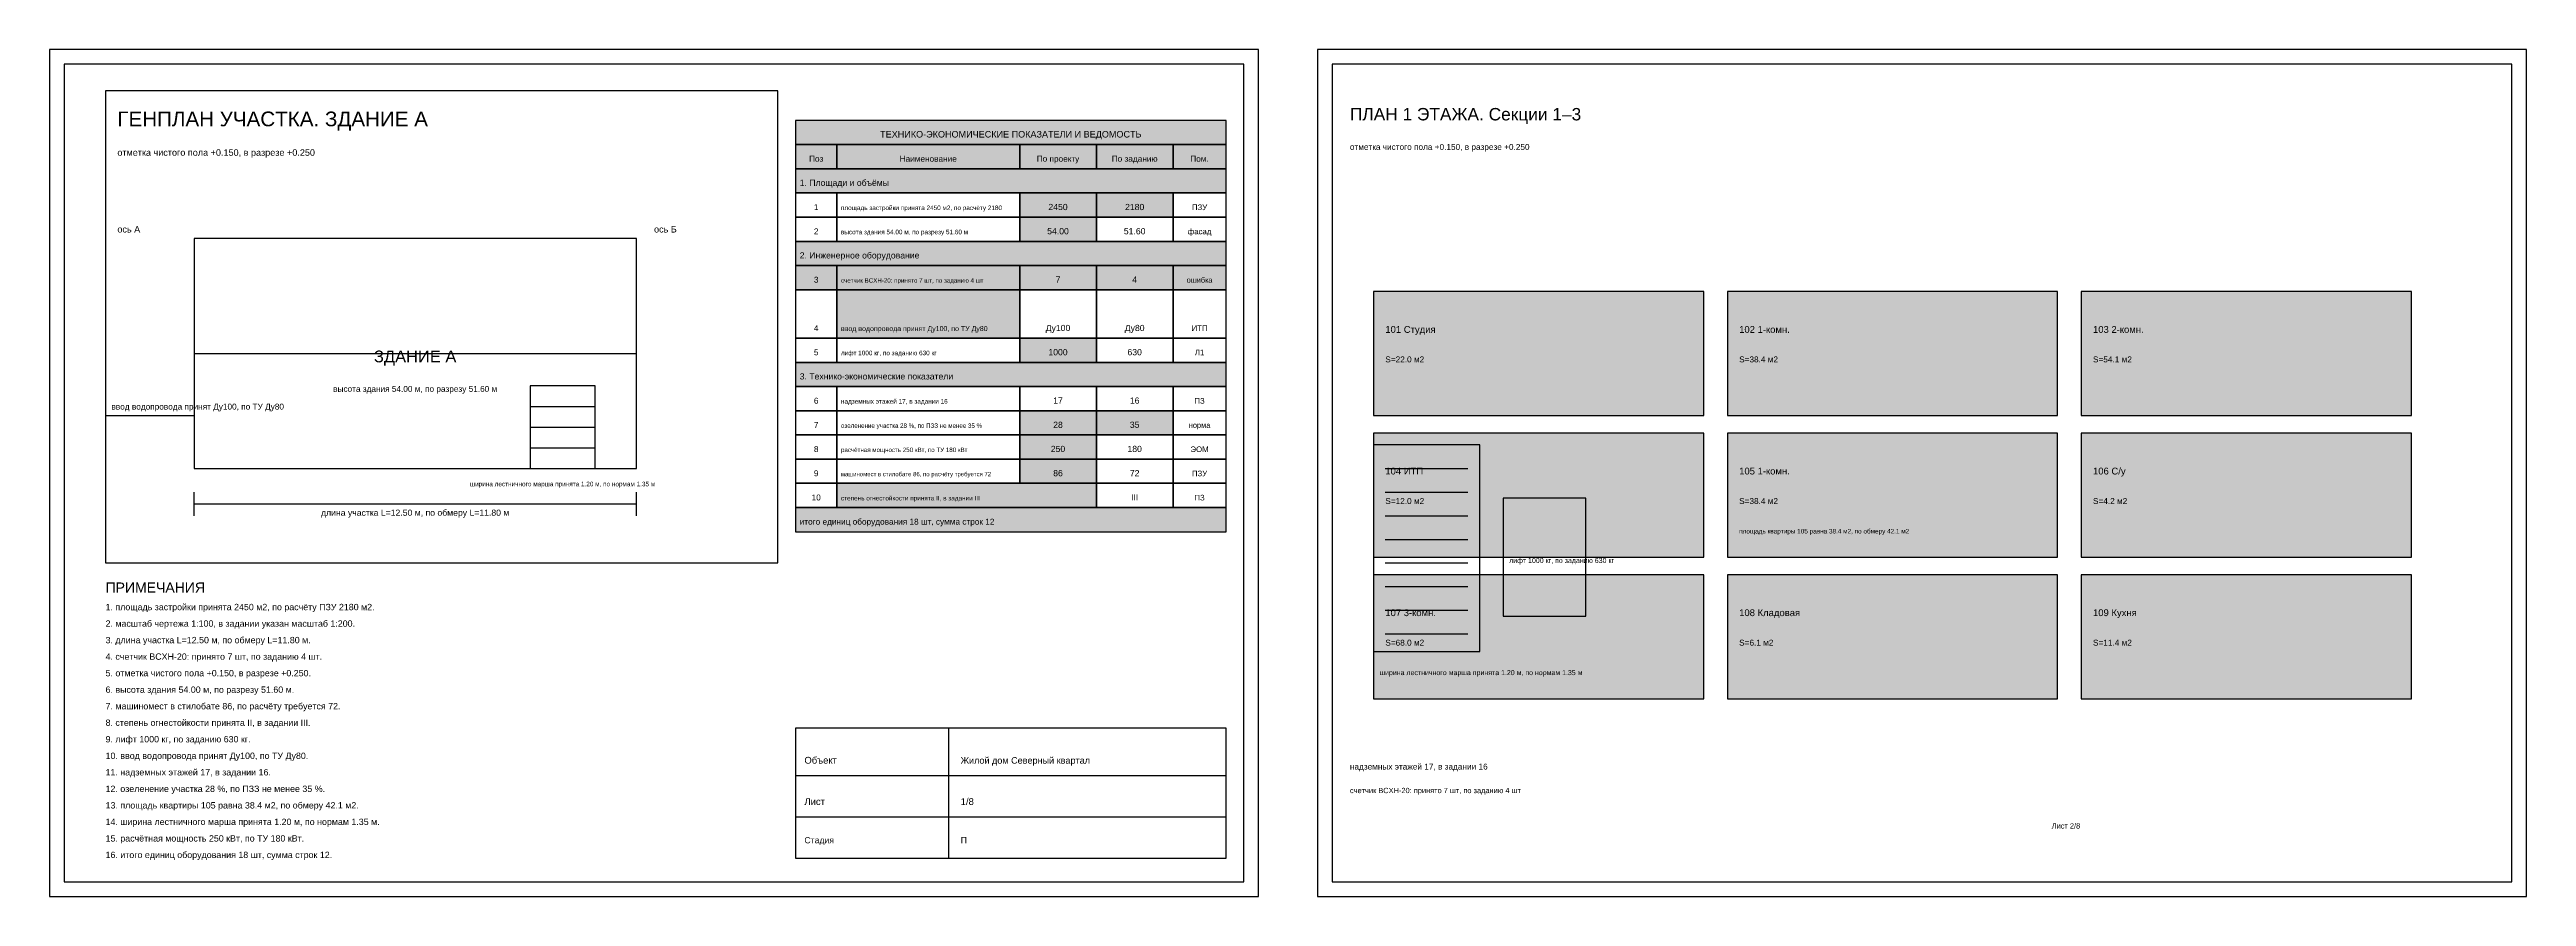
# Model space of a CAD drawing. Header units: millimetres. Extents: x 5 to 3395, y 5 to 292.
# Drawn here: x 5 to 845, y 5 to 292 of the extents above; entities that cross this region are included whole.
import ezdxf
from ezdxf.enums import TextEntityAlignment as Align

# ---------------------------------------------------------------- set-up
doc = ezdxf.new("R2010")
doc.units = ezdxf.units.MM
for name, color, linetype in [('DIM', 3, 'Continuous'), ('GRAPH', 7, 'Continuous'), ('TABLE', 5, 'Continuous'), ('TABLE_FILL', 8, 'Continuous'), ('TEXT', 2, 'Continuous')]:
    doc.layers.add(name, color=color, linetype=linetype)
doc.styles.get("Standard").update_dxf_attribs({"font": 'arial.ttf'})

msp = doc.modelspace()

# ---------------------------------------------------------------- hatches: boundary and pattern name
at = {"layer": 'TABLE_FILL', "true_color": 0x245ca8}
msp.add_hatch(color=7, dxfattribs=at).paths.add_polyline_path([(258, 259.8), (404, 259.8), (404, 268), (258, 268)])
at = {"layer": 'TABLE_FILL', "true_color": 0xd2e2f8}
msp.add_hatch(color=7, dxfattribs=at).paths.add_polyline_path([(258, 251.6), (404, 251.6), (404, 259.8), (258, 259.8)])
at = {"layer": 'TABLE_FILL', "true_color": 0xe6e8ec}
for points in [[(258, 243.4), (404, 243.4), (404, 251.6), (258, 251.6)], [(258, 218.8), (404, 218.8), (404, 227), (258, 227)], [(454, 168), (566, 168), (566, 210), (454, 210)], [(574, 168), (686, 168), (686, 210), (574, 210)], [(694, 168), (806, 168), (806, 210), (694, 210)], [(258, 177.8), (404, 177.8), (404, 186), (258, 186)], [(454, 120), (566, 120), (566, 162), (454, 162)], [(694, 120), (806, 120), (806, 162), (694, 162)], [(454, 72), (566, 72), (566, 114), (454, 114)], [(574, 72), (686, 72), (686, 114), (574, 114)], [(694, 72), (806, 72), (806, 114), (694, 114)]]:
    msp.add_hatch(color=7, dxfattribs=at).paths.add_polyline_path(points)
at = {"layer": 'TABLE_FILL', "true_color": 0xffecb3}
for points in [[(334, 235.2), (360, 235.2), (360, 243.4), (334, 243.4)], [(334, 227), (360, 227), (360, 235.2), (334, 235.2)], [(272, 194.2), (334, 194.2), (334, 210.6), (272, 210.6)], [(334, 186), (360, 186), (360, 194.2), (334, 194.2)], [(334, 153.2), (360, 153.2), (360, 161.4), (334, 161.4)], [(334, 145), (360, 145), (360, 153.2), (334, 153.2)], [(272, 136.8), (360, 136.8), (360, 145), (272, 145)]]:
    msp.add_hatch(color=7, dxfattribs=at).paths.add_polyline_path(points)
at = {"layer": 'TABLE_FILL', "true_color": 0xd6edd6}
for points in [[(360, 235.2), (386, 235.2), (386, 243.4), (360, 243.4)], [(360, 161.4), (386, 161.4), (386, 169.6), (360, 169.6)]]:
    msp.add_hatch(color=7, dxfattribs=at).paths.add_polyline_path(points)
at = {"layer": 'TABLE_FILL', "true_color": 0xffd6d6}
for points in [[(258, 210.6), (404, 210.6), (404, 218.8), (258, 218.8)], [(334, 161.4), (360, 161.4), (360, 169.6), (334, 169.6)], [(574, 120), (686, 120), (686, 162), (574, 162)]]:
    msp.add_hatch(color=7, dxfattribs=at).paths.add_polyline_path(points)
at = {"layer": 'TABLE_FILL', "true_color": 0xffe4c4}
msp.add_hatch(color=7, dxfattribs=at).paths.add_polyline_path([(258, 128.6), (404, 128.6), (404, 136.8), (258, 136.8)])

# ---------------------------------------------------------------- linework, layer by layer
at = {"layer": 'DIM', "true_color": 0x107840}
for p, q in [((54, 134), (54, 142)), ((54, 138), (204, 138)), ((204, 134), (204, 142))]:
    msp.add_line(p, q, dxfattribs=at)
at = {"layer": 'GRAPH', "true_color": 0x141820}
for p, q in [((415, 292), (5, 292)), ((5, 292), (5, 5)), ((410, 287), (10, 287)), ((10, 287), (10, 10)), ((410, 10), (410, 287)), ((415, 5), (415, 292)), ((840, 287), (440, 287)), ((440, 287), (440, 10)), ((840, 10), (840, 287)), ((252, 278), (24, 278)), ((24, 278), (24, 118)), ((252, 118), (252, 278)), ((204, 228), (54, 228)), ((54, 228), (54, 150)), ((204, 150), (204, 228)), ((566, 210), (454, 210)), ((454, 210), (454, 168)), ((566, 168), (566, 210)), ((686, 210), (574, 210)), ((574, 210), (574, 168)), ((686, 168), (686, 210)), ((806, 210), (694, 210)), ((694, 210), (694, 168)), ((806, 168), (806, 210)), ((54, 189), (204, 189)), ((190, 178), (168, 178)), ((168, 178), (168, 150)), ((190, 150), (190, 178)), ((168, 171), (190, 171)), ((454, 168), (566, 168)), ((574, 168), (686, 168)), ((694, 168), (806, 168)), ((168, 164), (190, 164)), ((566, 162), (454, 162)), ((454, 162), (454, 120)), ((566, 120), (566, 162)), ((686, 162), (574, 162)), ((574, 162), (574, 120)), ((686, 120), (686, 162)), ((806, 162), (694, 162)), ((694, 162), (694, 120)), ((806, 120), (806, 162)), ((168, 157), (190, 157)), ((490, 158), (454, 158)), ((454, 158), (454, 88)), ((490, 88), (490, 158)), ((54, 150), (204, 150)), ((168, 150), (190, 150)), ((458, 150), (486, 150)), ((458, 142), (486, 142)), ((526, 140), (498, 140)), ((498, 140), (498, 100)), ((526, 100), (526, 140)), ((458, 134), (486, 134)), ((458, 126), (486, 126)), ((24, 118), (252, 118)), ((454, 120), (566, 120)), ((458, 118), (486, 118)), ((574, 120), (686, 120)), ((694, 120), (806, 120)), ((566, 114), (454, 114)), ((454, 114), (454, 72)), ((458, 110), (486, 110)), ((566, 72), (566, 114)), ((686, 114), (574, 114)), ((574, 114), (574, 72)), ((686, 72), (686, 114)), ((806, 114), (694, 114)), ((694, 114), (694, 72)), ((806, 72), (806, 114)), ((458, 102), (486, 102)), ((458, 94), (486, 94)), ((498, 100), (526, 100)), ((454, 88), (490, 88)), ((454, 72), (566, 72)), ((574, 72), (686, 72)), ((694, 72), (806, 72)), ((404, 62), (258, 62)), ((258, 62), (258, 18)), ((310, 18), (310, 62)), ((404, 18), (404, 62)), ((258, 46), (404, 46)), ((258, 32), (404, 32)), ((258, 18), (404, 18)), ((10, 10), (410, 10)), ((440, 10), (840, 10)), ((5, 5), (415, 5))]:
    msp.add_line(p, q, dxfattribs=at)
at = {"layer": 'GRAPH', "true_color": 0x245ca8}
msp.add_line((24, 168), (54, 168), dxfattribs=at)
at = {"layer": 'GRAPH'}
for points in [[(5, 5), (415, 5), (415, 292), (5, 292)], [(435, 5), (845, 5), (845, 292), (435, 292)]]:
    msp.add_lwpolyline(points, close=True, dxfattribs=at)
at = {"layer": 'TABLE', "true_color": 0x245ca8}
for p, q in [((404, 268), (258, 268)), ((258, 268), (258, 259.8)), ((404, 259.8), (404, 268)), ((258, 259.8), (404, 259.8)), ((272, 259.8), (258, 259.8)), ((258, 259.8), (258, 251.6)), ((272, 251.6), (272, 259.8)), ((334, 259.8), (272, 259.8)), ((272, 259.8), (272, 251.6)), ((334, 251.6), (334, 259.8)), ((360, 259.8), (334, 259.8)), ((334, 259.8), (334, 251.6)), ((360, 251.6), (360, 259.8)), ((386, 259.8), (360, 259.8)), ((360, 259.8), (360, 251.6)), ((386, 251.6), (386, 259.8)), ((404, 259.8), (386, 259.8)), ((386, 259.8), (386, 251.6)), ((404, 251.6), (404, 259.8)), ((258, 251.6), (272, 251.6)), ((272, 251.6), (334, 251.6)), ((334, 251.6), (360, 251.6)), ((360, 251.6), (386, 251.6)), ((386, 251.6), (404, 251.6))]:
    msp.add_line(p, q, dxfattribs=at)
at = {"layer": 'TABLE', "true_color": 0x141820}
for p, q in [((404, 251.6), (258, 251.6)), ((258, 251.6), (258, 243.4)), ((404, 243.4), (404, 251.6)), ((258, 243.4), (404, 243.4)), ((272, 243.4), (258, 243.4)), ((258, 243.4), (258, 235.2)), ((272, 235.2), (272, 243.4)), ((334, 243.4), (272, 243.4)), ((272, 243.4), (272, 235.2)), ((334, 235.2), (334, 243.4)), ((360, 243.4), (334, 243.4)), ((334, 243.4), (334, 235.2)), ((360, 235.2), (360, 243.4)), ((386, 243.4), (360, 243.4)), ((360, 243.4), (360, 235.2)), ((386, 235.2), (386, 243.4)), ((404, 243.4), (386, 243.4)), ((386, 243.4), (386, 235.2)), ((404, 235.2), (404, 243.4)), ((258, 235.2), (272, 235.2)), ((272, 235.2), (258, 235.2)), ((258, 235.2), (258, 227)), ((258, 227), (272, 227)), ((404, 227), (258, 227)), ((258, 227), (258, 218.8)), ((272, 235.2), (334, 235.2)), ((272, 227), (272, 235.2)), ((334, 235.2), (272, 235.2)), ((272, 235.2), (272, 227)), ((272, 227), (334, 227)), ((334, 235.2), (360, 235.2)), ((334, 227), (334, 235.2)), ((360, 235.2), (334, 235.2)), ((334, 235.2), (334, 227)), ((334, 227), (360, 227)), ((360, 235.2), (386, 235.2)), ((360, 227), (360, 235.2)), ((386, 235.2), (360, 235.2)), ((360, 235.2), (360, 227)), ((360, 227), (386, 227)), ((386, 235.2), (404, 235.2)), ((386, 227), (386, 235.2)), ((404, 235.2), (386, 235.2)), ((386, 235.2), (386, 227)), ((386, 227), (404, 227)), ((404, 227), (404, 235.2)), ((404, 218.8), (404, 227)), ((258, 218.8), (404, 218.8)), ((272, 210.6), (258, 210.6)), ((258, 210.6), (258, 194.2)), ((272, 194.2), (272, 210.6)), ((334, 210.6), (272, 210.6)), ((272, 210.6), (272, 194.2)), ((334, 194.2), (334, 210.6)), ((360, 210.6), (334, 210.6)), ((334, 210.6), (334, 194.2)), ((360, 194.2), (360, 210.6)), ((386, 210.6), (360, 210.6)), ((360, 210.6), (360, 194.2)), ((386, 194.2), (386, 210.6)), ((404, 210.6), (386, 210.6)), ((386, 210.6), (386, 194.2)), ((404, 194.2), (404, 210.6)), ((258, 194.2), (272, 194.2)), ((272, 194.2), (258, 194.2)), ((258, 194.2), (258, 186)), ((272, 194.2), (334, 194.2)), ((272, 186), (272, 194.2)), ((334, 194.2), (272, 194.2)), ((272, 194.2), (272, 186)), ((334, 194.2), (360, 194.2)), ((334, 186), (334, 194.2)), ((360, 194.2), (334, 194.2)), ((334, 194.2), (334, 186)), ((360, 194.2), (386, 194.2)), ((360, 186), (360, 194.2)), ((386, 194.2), (360, 194.2)), ((360, 194.2), (360, 186)), ((386, 194.2), (404, 194.2)), ((386, 186), (386, 194.2)), ((404, 194.2), (386, 194.2)), ((386, 194.2), (386, 186)), ((404, 186), (404, 194.2)), ((258, 186), (272, 186)), ((404, 186), (258, 186)), ((258, 186), (258, 177.8)), ((272, 186), (334, 186)), ((334, 186), (360, 186)), ((360, 186), (386, 186)), ((386, 186), (404, 186)), ((404, 177.8), (404, 186)), ((258, 177.8), (404, 177.8)), ((272, 177.8), (258, 177.8)), ((258, 177.8), (258, 169.6)), ((272, 169.6), (272, 177.8)), ((334, 177.8), (272, 177.8)), ((272, 177.8), (272, 169.6)), ((334, 169.6), (334, 177.8)), ((360, 177.8), (334, 177.8)), ((334, 177.8), (334, 169.6)), ((360, 169.6), (360, 177.8)), ((386, 177.8), (360, 177.8)), ((360, 177.8), (360, 169.6)), ((386, 169.6), (386, 177.8)), ((404, 177.8), (386, 177.8)), ((386, 177.8), (386, 169.6)), ((404, 169.6), (404, 177.8)), ((258, 169.6), (272, 169.6)), ((272, 169.6), (258, 169.6)), ((258, 169.6), (258, 161.4)), ((272, 169.6), (334, 169.6)), ((272, 161.4), (272, 169.6)), ((334, 169.6), (272, 169.6)), ((272, 169.6), (272, 161.4)), ((334, 169.6), (360, 169.6)), ((334, 161.4), (334, 169.6)), ((360, 169.6), (334, 169.6)), ((334, 169.6), (334, 161.4)), ((360, 169.6), (386, 169.6)), ((360, 161.4), (360, 169.6)), ((386, 169.6), (360, 169.6)), ((360, 169.6), (360, 161.4)), ((386, 169.6), (404, 169.6)), ((386, 161.4), (386, 169.6)), ((404, 169.6), (386, 169.6)), ((386, 169.6), (386, 161.4)), ((404, 161.4), (404, 169.6)), ((258, 161.4), (272, 161.4)), ((272, 161.4), (258, 161.4)), ((258, 161.4), (258, 153.2)), ((272, 161.4), (334, 161.4)), ((272, 153.2), (272, 161.4)), ((334, 161.4), (272, 161.4)), ((272, 161.4), (272, 153.2)), ((334, 161.4), (360, 161.4)), ((334, 153.2), (334, 161.4)), ((360, 161.4), (334, 161.4)), ((334, 161.4), (334, 153.2)), ((360, 161.4), (386, 161.4)), ((360, 153.2), (360, 161.4)), ((386, 161.4), (360, 161.4)), ((360, 161.4), (360, 153.2)), ((386, 161.4), (404, 161.4)), ((386, 153.2), (386, 161.4)), ((404, 161.4), (386, 161.4)), ((386, 161.4), (386, 153.2)), ((404, 153.2), (404, 161.4)), ((258, 153.2), (272, 153.2)), ((272, 153.2), (258, 153.2)), ((258, 153.2), (258, 145)), ((272, 153.2), (334, 153.2)), ((272, 145), (272, 153.2)), ((334, 153.2), (272, 153.2)), ((272, 153.2), (272, 145)), ((334, 153.2), (360, 153.2)), ((334, 145), (334, 153.2)), ((360, 153.2), (334, 153.2)), ((334, 153.2), (334, 145)), ((360, 153.2), (386, 153.2)), ((360, 145), (360, 153.2)), ((386, 153.2), (360, 153.2)), ((360, 153.2), (360, 145)), ((386, 153.2), (404, 153.2)), ((386, 145), (386, 153.2)), ((404, 153.2), (386, 153.2)), ((386, 153.2), (386, 145)), ((404, 145), (404, 153.2)), ((258, 145), (272, 145)), ((272, 145), (258, 145)), ((258, 145), (258, 136.8)), ((272, 145), (334, 145)), ((272, 136.8), (272, 145)), ((360, 145), (272, 145)), ((272, 145), (272, 136.8)), ((334, 145), (360, 145)), ((360, 145), (386, 145)), ((360, 136.8), (360, 145)), ((386, 145), (360, 145)), ((360, 145), (360, 136.8)), ((386, 145), (404, 145)), ((386, 136.8), (386, 145)), ((404, 145), (386, 145)), ((386, 145), (386, 136.8)), ((404, 136.8), (404, 145)), ((258, 136.8), (272, 136.8)), ((272, 136.8), (360, 136.8)), ((360, 136.8), (386, 136.8)), ((386, 136.8), (404, 136.8))]:
    msp.add_line(p, q, dxfattribs=at)
at = {"layer": 'TABLE', "true_color": 0xb02828}
for p, q in [((272, 218.8), (258, 218.8)), ((258, 218.8), (258, 210.6)), ((272, 210.6), (272, 218.8)), ((334, 218.8), (272, 218.8)), ((272, 218.8), (272, 210.6)), ((334, 210.6), (334, 218.8)), ((360, 218.8), (334, 218.8)), ((334, 218.8), (334, 210.6)), ((360, 210.6), (360, 218.8)), ((386, 218.8), (360, 218.8)), ((360, 218.8), (360, 210.6)), ((386, 210.6), (386, 218.8)), ((404, 218.8), (386, 218.8)), ((386, 218.8), (386, 210.6)), ((404, 210.6), (404, 218.8)), ((258, 210.6), (272, 210.6)), ((272, 210.6), (334, 210.6)), ((334, 210.6), (360, 210.6)), ((360, 210.6), (386, 210.6)), ((386, 210.6), (404, 210.6)), ((404, 136.8), (258, 136.8)), ((258, 136.8), (258, 128.6)), ((404, 128.6), (404, 136.8)), ((258, 128.6), (404, 128.6))]:
    msp.add_line(p, q, dxfattribs=at)

# ---------------------------------------------------------------- texts
at = {"layer": 'DIM', "true_color": 0x107840}
for height, p in [(2.2, (28, 256)), (2, (446, 258))]:
    msp.add_text('отметка чистого пола +0.150, в разрезе +0.250', height=height, dxfattribs=at).set_placement(p)
at = {"layer": 'DIM', "true_color": 0x5a6068}
for s, p in [('ось А', (28, 230)), ('ось Б', (210, 230))]:
    msp.add_text(s, height=2.2, dxfattribs=at).set_placement(p)
at = {"layer": 'DIM', "true_color": 0xb02828}
for s, height, p in [('высота здания 54.00 м, по разрезу 51.60 м', 2, (129, 176)), ('ширина лестничного марша принята 1.20 м, по нормам 1.35 м', 1.55, (179, 144))]:
    msp.add_text(s, height=height, dxfattribs=at).set_placement(p, align=Align.CENTER)
at = {"layer": 'DIM', "true_color": 0x107840}
msp.add_text('длина участка L=12.50 м, по обмеру L=11.80 м', height=2.1, dxfattribs=at).set_placement((129, 134), align=Align.CENTER)
at = {"layer": 'DIM', "true_color": 0xb02828}
msp.add_text('ширина лестничного марша принята 1.20 м, по нормам 1.35 м', height=1.7, dxfattribs=at).set_placement((456, 80))
at = {"layer": 'TABLE', "true_color": 0xffffff}
msp.add_text('ТЕХНИКО-ЭКОНОМИЧЕСКИЕ ПОКАЗАТЕЛИ И ВЕДОМОСТЬ', height=2.2, dxfattribs=at).set_placement((331, 262.2), align=Align.CENTER)
at = {"layer": 'TABLE', "true_color": 0x245ca8}
for s, p in [('Поз', (265, 254)), ('Наименование', (303, 254)), ('По проекту', (347, 254)), ('По заданию', (373, 254)), ('Пом.', (395, 254))]:
    msp.add_text(s, height=2, dxfattribs=at).set_placement(p, align=Align.CENTER)
at = {"layer": 'TABLE', "true_color": 0x5a6068}
for s, p in [('1. Площади и объёмы', (259.4, 245.8)), ('2. Инженерное оборудование', (259.4, 221.2)), ('3. Технико-экономические показатели', (259.4, 180.2))]:
    msp.add_text(s, height=2.1, dxfattribs=at).set_placement(p)
at = {"layer": 'TABLE', "true_color": 0x141820}
for s, p in [('1', (265, 237.6)), ('2', (265, 229.4)), ('4', (265, 196.6)), ('5', (265, 188.4)), ('6', (265, 172)), ('7', (265, 163.8)), ('8', (265, 155.6)), ('9', (265, 147.4)), ('10', (265, 139.2))]:
    msp.add_text(s, height=2, dxfattribs=at).set_placement(p, align=Align.CENTER)
for s, height, p in [('площадь застройки принята 2450 м2, по расчёту 2180', 1.55, (273.4, 237.6)), ('высота здания 54.00 м, по разрезу 51.60 м', 1.55, (273.4, 229.4)), ('лифт 1000 кг, по заданию 630 кг', 1.55, (273.4, 188.4)), ('надземных этажей 17, в задании 16', 1.55, (273.4, 172)), ('озеленение участка 28 %, по ПЗЗ не менее 35 %', 1.5, (273.4, 163.8)), ('расчётная мощность 250 кВт, по ТУ 180 кВт', 1.5, (273.4, 155.6)), ('машиномест в стилобате 86, по расчёту требуется 72', 1.45, (273.4, 147.4))]:
    msp.add_text(s, height=height, dxfattribs=at).set_placement(p)
at = {"layer": 'TABLE', "true_color": 0xb02828}
for s, height, p in [('2450', 2.1, (347, 237.6)), ('54.00', 2.1, (347, 229.4)), ('3', 2, (265, 213)), ('7', 2.1, (347, 213)), ('ошибка', 1.8, (395, 213)), ('Ду100', 2.1, (347, 196.6)), ('1000', 2.1, (347, 188.4)), ('17', 2.1, (347, 172)), ('28', 2.1, (347, 163.8)), ('250', 2.1, (347, 155.6)), ('86', 2.1, (347, 147.4))]:
    msp.add_text(s, height=height, dxfattribs=at).set_placement(p, align=Align.CENTER)
at = {"layer": 'TABLE', "true_color": 0x107840}
for s, p in [('2180', (373, 237.6)), ('51.60', (373, 229.4)), ('4', (373, 213)), ('Ду80', (373, 196.6)), ('630', (373, 188.4)), ('16', (373, 172)), ('35', (373, 163.8)), ('180', (373, 155.6)), ('72', (373, 147.4)), ('III', (373, 139.2))]:
    msp.add_text(s, height=2.1, dxfattribs=at).set_placement(p, align=Align.CENTER)
at = {"layer": 'TABLE', "true_color": 0x5a6068}
for s, height, p in [('ПЗУ', 1.9, (395, 237.6)), ('фасад', 1.9, (395, 229.4)), ('ИТП', 1.9, (395, 196.6)), ('Л1', 1.9, (395, 188.4)), ('ПЗ', 1.9, (395, 172)), ('норма', 1.8, (395, 163.8)), ('ЭОМ', 1.9, (395, 155.6)), ('ПЗУ', 1.9, (395, 147.4)), ('ПЗ', 1.9, (395, 139.2))]:
    msp.add_text(s, height=height, dxfattribs=at).set_placement(p, align=Align.CENTER)
at = {"layer": 'TABLE', "true_color": 0xb02828}
for s, height, p in [('счетчик ВСХН-20: принято 7 шт, по заданию 4 шт', 1.5, (273.4, 213)), ('ввод водопровода принят Ду100, по ТУ Ду80', 1.7, (273.4, 196.6)), ('степень огнестойкости принята II, в задании III', 1.55, (273.4, 139.2)), ('итого единиц оборудования 18 шт, сумма строк 12', 2, (259.4, 131)), ('счетчик ВСХН-20: принято 7 шт, по заданию 4 шт', 1.8, (446, 40))]:
    msp.add_text(s, height=height, dxfattribs=at).set_placement(p)
at = {"layer": 'TEXT', "true_color": 0x141820}
for s, height, p in [('ГЕНПЛАН УЧАСТКА. ЗДАНИЕ А', 5, (28, 266)), ('ПЛАН 1 ЭТАЖА. Секции 1–3', 4.2, (446, 268)), ('101 Студия', 2.3, (458, 196)), ('102 1-комн.', 2.3, (578, 196)), ('103 2-комн.', 2.3, (698, 196)), ('104 ИТП', 2.3, (458, 148)), ('105 1-комн.', 2.3, (578, 148)), ('106 С/у', 2.3, (698, 148)), ('ПРИМЕЧАНИЯ', 3.4, (24, 108)), ('1. площадь застройки принята 2450 м2, по расчёту ПЗУ 2180 м2.', 2.15, (24, 102)), ('107 3-комн.', 2.3, (458, 100)), ('108 Кладовая', 2.3, (578, 100)), ('109 Кухня', 2.3, (698, 100)), ('3. длина участка L=12.50 м, по обмеру L=11.80 м.', 2.15, (24, 90.8)), ('2. масштаб чертежа 1:100, в задании указан масштаб 1:200.', 2.15, (24, 96.4)), ('4. счетчик ВСХН-20: принято 7 шт, по заданию 4 шт.', 2.15, (24, 85.2)), ('5. отметка чистого пола +0.150, в разрезе +0.250.', 2.15, (24, 79.6)), ('6. высота здания 54.00 м, по разрезу 51.60 м.', 2.15, (24, 74)), ('7. машиномест в стилобате 86, по расчёту требуется 72.', 2.15, (24, 68.4)), ('8. степень огнестойкости принята II, в задании III.', 2.15, (24, 62.8)), ('9. лифт 1000 кг, по заданию 630 кг.', 2.15, (24, 57.2)), ('10. ввод водопровода принят Ду100, по ТУ Ду80.', 2.15, (24, 51.6)), ('Жилой дом Северный квартал', 2.2, (314, 50)), ('11. надземных этажей 17, в задании 16.', 2.15, (24, 46)), ('12. озеленение участка 28 %, по ПЗЗ не менее 35 %.', 2.15, (24, 40.4)), ('надземных этажей 17, в задании 16', 2, (446, 48)), ('13. площадь квартиры 105 равна 38.4 м2, по обмеру 42.1 м2.', 2.15, (24, 34.8)), ('1/8', 2.3, (314, 36)), ('14. ширина лестничного марша принята 1.20 м, по нормам 1.35 м.', 2.15, (24, 29.2)), ('15. расчётная мощность 250 кВт, по ТУ 180 кВт.', 2.15, (24, 23.6)), ('16. итого единиц оборудования 18 шт, сумма строк 12.', 2.15, (24, 18)), ('П', 2.1, (314, 23))]:
    msp.add_text(s, height=height, dxfattribs=at).set_placement(p)
msp.add_text('ЗДАНИЕ А', height=4, dxfattribs=at).set_placement((129, 186), align=Align.CENTER)
at = {"layer": 'TEXT', "true_color": 0x5a6068}
for s, height, p in [('S=22.0 м2', 2, (458, 186)), ('S=38.4 м2', 2, (578, 186)), ('S=54.1 м2', 2, (698, 186)), ('S=12.0 м2', 2, (458, 138)), ('S=38.4 м2', 2, (578, 138)), ('S=4.2 м2', 2, (698, 138)), ('S=68.0 м2', 2, (458, 90)), ('S=6.1 м2', 2, (578, 90)), ('S=11.4 м2', 2, (698, 90)), ('Объект', 2.3, (261, 50)), ('Лист', 2.3, (261, 36)), ('Лист 2/8', 1.8, (684, 28)), ('Стадия', 2.1, (261, 23))]:
    msp.add_text(s, height=height, dxfattribs=at).set_placement(p)
at = {"layer": 'TEXT', "true_color": 0x245ca8}
msp.add_text('ввод водопровода принят Ду100, по ТУ Ду80', height=2, dxfattribs=at).set_placement((26, 170))
at = {"layer": 'TEXT', "true_color": 0xb02828}
for s, height, p in [('площадь квартиры 105 равна 38.4 м2, по обмеру 42.1 м2', 1.55, (578, 128)), ('лифт 1000 кг, по заданию 630 кг', 1.7, (500, 118))]:
    msp.add_text(s, height=height, dxfattribs=at).set_placement(p)

doc.saveas('drawing.dxf')
